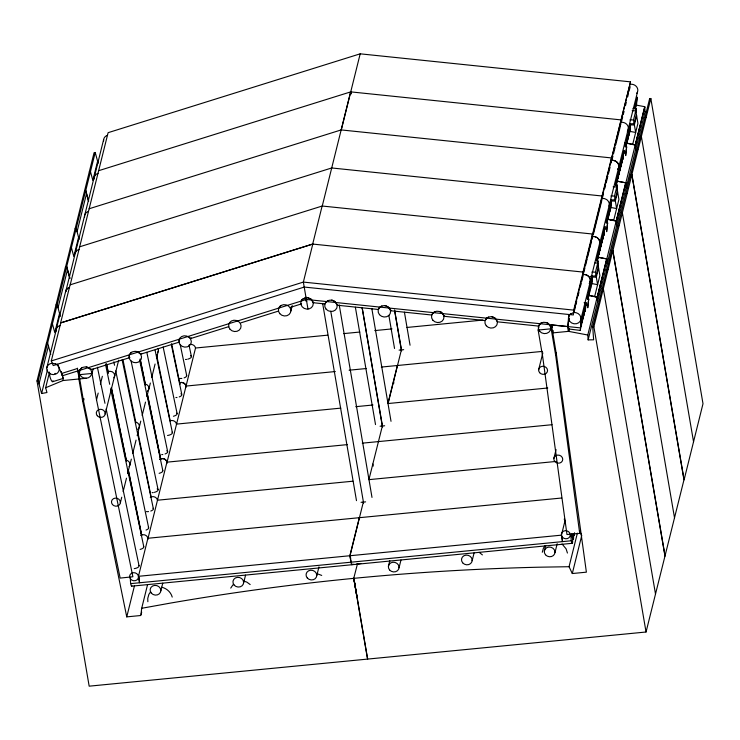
<?xml version="1.0" encoding="UTF-8"?>
<svg xmlns="http://www.w3.org/2000/svg" width="740" height="740" viewBox="0 0 740 740"><rect width="100%" height="100%" fill="white"/><g stroke="black" fill="none" stroke-linecap="round" stroke-linejoin="round"><path stroke-width="1.11" d="M587.819 299.2L587.912 294.899L587.162 298.969M597.143 261.174L597.236 256.873L596.486 260.943M604.043 231.01L603.951 235.311L604.922 226.422L603.008 239.113L603.035 234.034L602.702 235.07L601.12 246.725L601.139 241.638L600.815 242.683L599.224 254.329L599.863 246.485L600.196 245.439L600.177 250.527L601.759 238.872L602.082 237.836L602.064 242.924L603.979 230.223L603.951 232.934M606.717 223.119L606.809 218.818L606.06 222.888M623.071 154.91L622.978 159.211L623.949 150.331L622.035 163.022L622.053 157.935L621.73 158.98L620.148 170.626L620.166 165.547L619.833 166.583L618.252 178.238L618.89 170.385L619.223 169.349L619.204 174.437L620.786 162.781L621.11 161.736L621.091 166.824L623.006 154.133L622.581 155.002M625.744 147.019L625.837 142.718L625.087 146.797M635.198 108.983L635.29 104.673L634.541 108.752M580.327 330.419L581.908 318.764L582.241 317.719L582.213 322.807L583.804 311.151L584.128 310.115L584.11 315.203L586.024 302.503L585.386 310.356L585.053 311.392L585.072 306.314L583.166 319.005L583.185 313.917L582.852 314.963L581.27 326.608L581.298 321.53L580.965 322.566L580.327 330.419L568.524 328.949L567.885 326.581L568.736 314.482M587.791 305.232L587.782 307.775L588.744 298.886L587.791 305.232L586.006 305.046M606.689 229.15L606.68 231.694L607.642 222.805L606.689 229.15L604.913 228.965M625.716 153.051L625.707 155.594L626.669 146.705L625.716 153.051L623.94 152.865M350.945 93.869L350.612 91.88L322.261 206.007L70.059 284.863L60.615 322.908L312.687 244.061L583.148 272.079L573.704 310.115L573.352 314.963L304.205 287.055M582.676 276.927L583.148 272.079M585.248 310.976L585.821 302.919L584.091 302.734M592.13 238.891L592.472 234.053L583.018 272.089M592.259 238.872L592.601 234.034L611.499 157.953L611.157 162.791M604.154 234.895L604.728 226.829M611.286 162.781L611.629 157.944L630.526 81.853L360.186 53.826L108.114 132.673L70.189 284.854M620.731 124.736L621.073 119.899L350.732 91.871L98.54 170.727M623.182 158.795L623.755 150.738L623.459 154.817M637.491 91.991L599.567 244.172A6.281 5.643 14 0 0 592.426 236.467L630.526 81.853M553.27 330.66L552.715 332.898L568.699 331.344C567.145 331.539 568.422 318.459 568.903 321.012M587.81 298.553L588.855 291.098L588.837 296.176L589.16 295.14L589.798 287.286L588.087 299.571M597.134 260.517L598.179 253.061L598.16 258.149L598.484 257.113L599.123 249.26L597.541 260.915M606.707 222.463L607.753 215.007L607.734 220.095L608.067 219.059L609.649 207.404L609.825 212.075L611.536 199.791L610.898 207.644L610.565 208.68L610.593 203.602L608.678 216.293L608.706 211.205L608.373 212.251L607.115 222.86M625.735 146.372L626.78 138.917L626.762 143.995L627.095 142.959L628.676 131.304L628.852 135.975L630.563 123.7L629.925 131.544L629.592 132.59L629.62 127.502L627.705 140.193L627.724 135.106L627.4 136.151L626.142 146.761M635.188 108.327L636.234 100.871L636.206 105.959L636.539 104.914L637.177 97.07L635.466 109.354M636.021 112.314L636.123 108.669L632.996 108.345M616.041 185.583L617.206 176.971L617.179 182.049L617.512 181.013L618.15 173.16L616.438 185.444M147.528 584.785L141.692 608.289L140.85 615.504L126.753 616.873L82.658 401.145L78.866 378.991M569.032 320.503L569.31 318.329M597.716 266.807L598.068 260.859L597.596 262.756M615.514 184.843L616.263 180.773L616.189 185.611M616.744 190.717L617.095 184.76L616.476 187.701M635.373 112.739L636.123 108.669M631.803 174.621L683.973 479.825L646.048 632.006L89.17 686.174L37 380.971L46.453 342.935L47.712 342.713L85.636 190.531L88.532 201.151M46.574 342.916L65.481 266.835L66.609 266.622L69.791 278.305M49.543 372.091L45.649 387.751L46.953 392.533L41.606 393.504L38.138 380.767L47.582 342.722L50.764 354.404M88.661 201.132L85.766 190.522L95.219 152.477L94.082 152.681L65.601 266.825L66.739 266.613L69.921 278.296M38.998 383.949L48.452 345.904M58.025 307.849L67.479 269.813M77.052 231.759L86.506 193.714M59.551 313.427L54.788 332.584L52.401 323.815L51.273 324.028M78.579 237.337L73.815 256.484L71.428 247.724L70.3 247.928M97.606 161.237L92.842 180.384L90.456 171.625L89.327 171.837M56.129 329.781L65.583 291.736A6.281 5.643 14 0 1 69.468 287.471M46.805 367.808L56.259 329.772M94.054 177.6L65.703 291.726A6.281 5.643 14 0 1 69.588 287.462M94.183 177.591L103.637 139.546M41.606 393.504L47.443 370.009M304.334 287.046L53.252 365.551L51.291 360.935L60.736 322.899L312.807 244.052L303.363 282.088L307.979 309.098M45.649 387.751L63.011 380.536L79.125 378.963L77.432 368.159M79.125 378.963L79.652 376.827M83.213 398.906L82.658 401.145L83.5 401.062L84.055 398.823M92.01 373.45L78.995 374.718L83.5 401.062L120.167 578.088L132.886 576.756L96.515 399.794L92.01 373.45L93.129 368.983M96.515 399.794L98.189 393.088M100.409 384.134L102.351 376.299M105.182 413.975L114.626 375.929M114.756 375.92L118.65 360.25M120.361 502.793L121.749 497.197M123.136 491.601L126.475 478.179M127.585 473.702L129.815 464.748M129.935 464.739L131.332 459.142M132.719 453.546L136.049 440.124M137.168 435.647L140.776 421.097M142.163 415.501L145.503 402.079M146.89 396.483L148.842 388.648M148.962 388.639L150.359 383.043M151.746 377.456L155.076 364.025M156.473 358.428L158.416 350.594M126.753 616.873L134.532 585.543M139.24 577.459A4.486 0.722 84.4 0 0 139.555 582.769L138.454 576.312L147.907 538.267L561.688 498.011M148.028 538.258L166.935 462.167L347.458 444.611M167.055 462.158L195.536 348.022L327.672 335.164M141.127 614.385L141.682 612.147M160.802 591.001L162.754 583.176M290.848 311.198L292.235 305.601M312.687 244.061L322.131 206.016L592.601 234.034M341.288 129.907L360.186 53.826M306.046 297.795A6.281 5.643 14 0 1 312.835 305.75A6.281 5.643 14 0 1 302.151 306.786A6.281 5.643 14 0 1 306.046 297.795L306.092 297.61M243.617 582.954L245.56 575.119M316.729 575.84L318.959 566.886M359.325 517.704L349.881 555.74L350.982 562.206M363.331 502.09L350.002 555.731L351.111 562.187M382.358 425.99L368.909 479.649L556.323 461.418M397.38 365.505L387.936 403.55L547.776 388M388.056 403.541L401.385 349.9M357.485 563.797L353.739 578.347L367.539 659.09M388.398 566.313L389.786 560.726M399.036 567.83L400.978 559.995M472.157 560.716L474.099 552.882M580.548 530.025L579.716 533.383L566.97 534.53L542.633 356.403L538.137 330.059L538.97 326.701M538.665 369.676L542.836 352.897M579.716 533.383L555.657 355.135L551.152 328.791L551.707 326.553M555.657 355.135L556.212 352.897M568.524 317.525L569.079 315.286M569.125 329.115L568.57 331.354L587.791 335.017L588.143 339.882L593.637 339.808L592.712 326.821L630.637 174.64L631.932 174.612L684.102 479.807L703 403.726L650.83 98.522L649.665 98.54L630.767 174.621M568.699 331.344L569.254 329.106M569.763 314.583L573.528 312.548L582.981 274.512A6.281 5.643 14 0 1 589.391 277.204A6.281 5.643 14 0 1 589.401 283.512M583.795 272.459L584.905 267.982M585.46 265.743L587.125 259.028M587.68 256.789L589.355 250.074M589.909 247.835L591.574 241.129M574.194 311.605L575.304 307.128M575.859 304.889L576.691 301.532M578.079 295.935L578.911 292.587M580.308 286.99L581.14 283.633M581.696 281.394L582.805 276.917M593.369 234.404L601.703 200.836L602.046 195.998L331.714 167.962L79.642 246.809M602.258 198.597L603.377 194.121M604.765 188.524L605.598 185.167M606.153 182.928L607.817 176.222M608.382 173.983L610.047 167.268M611.841 160.543L612.951 156.066M613.506 153.828L615.171 147.112M615.726 144.883L620.453 125.856M621.563 121.379L622.682 116.911M623.237 114.672L624.07 111.315M625.457 105.718L626.29 102.361M627.687 96.764L628.519 93.407M629.074 91.168L630.184 86.7M589.993 282.227L599.437 244.191A6.281 5.643 14 0 0 592.296 236.476L582.852 274.522A6.281 5.643 14 0 1 589.262 277.223A6.281 5.643 14 0 1 589.271 283.531M580.669 320.263L590.113 282.218M592.055 283.605L597.606 284.66L595.469 272.154L597.735 263.024L595.015 262.978M611.083 207.515L616.633 208.56L614.496 196.054L616.762 186.924L613.136 186.859M629 131.211L635.66 132.46L633.523 119.954L635.79 110.824L632.163 110.769M598.355 266.65L596.088 275.779L590.428 276.335M617.382 190.559L615.116 199.689L610.583 200.133M636.409 114.46L634.143 123.589L629.611 124.033M598.586 267.973L596.311 277.102L592.87 277.149M617.613 191.873L615.338 201.003L610.75 201.067M636.64 115.782L634.365 124.912L629.777 124.977M553.853 458.495L556.073 449.55M632.728 144.263L637.926 123.33L635.79 110.824M587.791 335.017L606.652 258.889L597.809 257.224M606.717 259.278L597.263 297.323L588.171 295.223M588.143 339.882L607.041 263.801L606.818 258.917L625.679 182.789L616.836 181.124M597.3 297.785L602.027 278.166M624.958 142.792L635.318 145.133L644.771 107.087L645.095 111.611L626.197 187.692L625.846 182.817L644.707 106.69L635.864 105.034M616.327 221.686L621.054 202.076M635.355 145.586L640.082 125.976M607.17 263.792L626.068 187.701L625.744 183.187L616.291 221.223L608.326 219.345L616.272 220.871L616.614 225.746L618.816 225.719M646.048 632.006L593.878 326.803L612.776 250.712L664.946 555.916M665.075 555.907L612.905 250.703L650.83 98.522M544.326 551.152L545.713 545.556M554.963 552.66L557.183 543.715M562.215 536.315A4.486 0.722 84.4 0 0 562.529 541.625L561.429 535.159L565.046 520.618M567.885 326.581L551.476 324.916L556.499 355.052L586.385 572.168L572.298 573.537L569.051 566.711L577.385 533.142M572.298 573.537L581.742 535.492L579.892 531.598M444.444 315.73C443.639 316.637 442.215 311.54 440.032 311.503M179.228 339.216L179.45 342.046M542.3 552.244L543.428 548.173L545.13 545.639M313.436 302.743L324.999 303.946L325.924 302.188L328.449 300.394M331.677 299.959L334.563 301.272L337.385 305.232L378.381 309.477L379.315 307.72L381.84 305.935M444.167 316.295L485.163 320.55L487.207 317.821M491.85 316.572L494.82 317.932L497.558 321.835L538.554 326.081L540.598 323.352M390.998 310.449L388.038 306.86L385.068 305.5M551.772 327.025C550.671 328.366 549.598 323.204 546.814 322.575M87.755 367.401L90.965 369.399L91.853 369.158M135.984 351.306L140.748 353.831L141.627 353.581M189.042 337.218L191.003 338.439L191.41 338.014M301.976 299.811L301.236 301.06L303.132 298.692M150.599 591.806L148.888 594.331L147.76 598.401L147.852 601.694M230.741 588.096L233.017 584.73M81.631 367.826L79.689 370.287L79.578 372.96M131.415 352.249L129.472 354.719L129.176 356.819M279.683 306.61L280.765 305.537M390.776 310.763L431.772 315.018L432.706 313.261L435.231 311.466M486.809 318.182L488.622 317.007M540.2 323.713L542.013 322.538M89.087 208.773L341.159 129.925L611.629 157.944M51.291 360.935L303.363 282.088L573.704 310.115M77.339 368.539L62.04 373.33L63.27 380.508M63.298 378.381L62.456 375.754L306.332 299.46L580.336 327.875M52.762 381.692L62.41 378.667M91.686 369.519L129.907 357.559L129.232 357.189M141.47 353.942L178.59 342.324M191.244 338.374L228.762 326.636M240.898 322.844L278.416 311.105M290.552 307.313L301.587 303.853M84.508 190.735L85.766 190.522M75.055 228.78L76.192 228.567L79.115 239.325M56.027 304.88L57.165 304.667L60.366 316.415M37 380.971L38.138 380.767M141.692 608.289L171.282 602.943A2340.463 2104.985 14 0 1 353.739 578.347L357.041 596.912M621.739 158.369L622.248 158.304M603.22 234.395L602.712 234.469L603.008 236.717M584.313 310.486L583.814 310.55L584.11 312.798M54.797 373.496L55.491 373.423M343.758 333.601L359.844 332.038M374.782 330.586L392.024 328.902M406.963 327.45L482.795 320.078M128.788 357.661L129.121 357.624A6.281 5.643 14 0 0 138.306 362.138A6.281 5.643 14 0 0 139.398 352.934A6.281 5.643 14 0 0 129.472 354.719L129.121 357.624M79.347 373.2L79.689 370.296A6.281 5.643 14 0 1 89.614 368.511A6.281 5.643 14 0 1 88.523 377.705A6.281 5.643 14 0 1 79.347 373.2L79.004 373.228A4.394 0.703 84.4 0 1 78.607 373.598L77.589 369.824M538.137 330.059L551.152 328.791M79.966 378.88L86.478 378.251M399.091 350.122L403.679 349.668M335.331 371.545L185.962 386.077A4.486 4.033 14 0 0 179.746 382.71M349.123 370.204L366.485 368.511M381.294 367.068L542.291 351.407M340.825 408.129L176.508 424.113A4.486 4.033 14 0 0 170.292 420.755M355.755 406.676L372.997 405.002M380.064 426.212L384.652 425.768M362.267 443.168L551.985 424.714M352.814 481.213L157.481 500.212A4.486 4.033 14 0 0 150.276 497.363M361.037 502.312L365.625 501.868M138.454 576.312L561.429 535.159M130.527 577.69A4.486 0.722 84.4 0 0 130.749 583.629L571.345 540.764M131.581 586.173L572.177 543.308A4.486 0.722 84.4 0 0 572.288 536.962A4.486 0.722 84.4 0 0 570.984 536.315A4.486 0.722 84.4 0 0 572.177 543.308M569.051 566.711L538.637 567.21A2340.463 2104.985 14 0 0 353.868 578.338L356.921 596.921M645.095 111.611L647.297 111.574M644.975 117.429L646.14 117.419M637.843 149.619L635.641 149.647L635.299 144.781L626.253 143.06M626.068 187.701L628.39 187.664M625.948 193.529L627.113 193.51M621.184 212.676L622.349 212.658L674.519 517.861M611.61 250.731L612.905 250.703M608.086 269.61L606.92 269.628L607.077 271.858M602.157 288.776L603.331 288.757L655.492 593.961M592.712 326.821L593.878 326.803M629.897 119.899L633.523 119.954M610.87 195.989L614.496 196.054M591.843 272.089L595.469 272.154M608.151 219.308L613.701 220.353L618.899 199.43L616.762 186.924M597.587 301.846L597.245 296.971L594.673 296.453L599.872 275.521L597.735 263.024M616.799 181.097L625.846 182.817M597.772 257.196L606.818 258.917M588.198 295.251L597.245 296.971M307.72 297.619L310.698 298.969L313.316 302.493A4.477 0.472 -88.7 0 0 313.686 302.336M55.472 363.839L52.272 363.257A6.281 5.643 14 0 0 47.388 371.212A6.281 5.643 14 0 0 57.507 373.043A6.281 5.643 14 0 0 55.472 363.839L56.601 364.506M317.46 573.815L321.715 575.424M243.46 581.011L246.818 582.093L250.166 584.554M161.616 587.245C166.602 588.226 170.912 592.185 172.226 597.087M86.201 366.883L88.264 367.678M137.547 351.805L138.038 352.101M562.039 543.974L566.091 548.83L567.432 553.039M479.141 552.327L482.397 554.898M310.698 298.969L311.79 300.033M552.317 327.515L552.105 327.246A4.616 0.74 84.4 0 1 551.476 324.916M57.553 364.21L62.456 375.754L62.29 374.616M304.75 297.887L305.407 299.756A4.486 1.101 72.6 0 0 306.286 301.421M95.219 152.477L98.142 163.226M306.749 301.272L306.036 297.138M189.033 345.164L191.401 356.449M180.292 345.016L186.674 375.467M171.412 344.877L181.827 394.503A4.486 1.794 -11.8 0 1 179.256 396.908M163.142 346.977L177.101 413.521M155.104 350.214L172.374 432.539M146.825 352.314L167.647 451.567M139.61 360.075L162.8 470.594M131.1 361.046L158.073 489.621M122.119 359.769L153.347 508.639M113.84 361.869L114.552 365.255M115.736 370.897L148.62 527.657M105.441 363.988L109.696 384.291M110.649 388.805L143.773 546.693M97.403 367.225L104.969 403.309M106.153 408.952L139.046 565.712M171.588 343.684L180.051 384.254M156.575 354.682L170.246 421.18M140.174 358.909L145.503 384.828M147.362 393.846L160.793 459.216M140.286 360.047L145.373 384.846M147.232 393.865L160.663 459.235M122.96 359.769L135.929 422.882M137.779 431.901L151.219 497.271M106.56 363.997L108.41 373.016M111.425 387.668L126.475 460.928M128.335 469.946L141.766 535.316M106.431 364.006L108.281 373.025M111.296 387.677L126.355 460.937M128.205 469.956L141.636 535.325M622.756 155.659L622.978 156.834M644.707 106.69L644.845 107.541M693.547 441.771L641.377 136.567L640.211 136.585L640.377 138.815M625.679 182.789L625.818 183.64M606.652 258.889L606.791 259.74M404.429 312.197L410.053 345.219M394.577 310.005L401.654 350.899M394.577 310.393L401.367 350.251M350.732 91.871L351.075 93.85M388.87 315.434L394.54 348.466M393.504 381.109L393.856 383.154M371.832 308.571L391.025 421.319M362.138 307.655L382.626 426.999M362.175 307.905L382.339 426.351M355.376 307.23L375.513 424.566M372.904 464.036L373.256 466.08M339.235 304.945L371.998 497.419M330.734 311.114L363.599 503.089M322.668 303.585L356.486 500.656M353.868 578.338L367.669 659.081M649.665 98.54L649.822 100.705M630.637 174.64L630.795 176.804M84.573 217.125A6.281 5.643 14 0 1 88.495 211.381M94.156 179.071A6.281 5.643 14 0 1 98.069 173.327M75.156 253.681A6.281 5.643 14 0 1 79.041 249.417M62.456 375.754A4.486 1.101 72.6 0 1 61.272 371.471M53.012 380.702A4.486 1.101 72.6 0 1 50.838 379.38A4.486 1.101 72.6 0 1 49.858 373.275M56.101 331.261A6.281 5.643 14 0 1 60.014 325.517M569.06 328.819A4.394 0.703 84.4 0 1 568.727 329.217M573.528 312.548A6.281 5.643 14 0 1 580.918 319.31A6.281 5.643 14 0 1 571.761 323.019A6.281 5.643 14 0 1 570.633 313.723M601.879 198.431A6.281 5.643 14 0 1 609.02 206.136M611.453 160.376A6.281 5.643 14 0 1 617.863 163.068A6.281 5.643 14 0 1 617.872 169.377M620.906 122.331A6.281 5.643 14 0 1 627.317 125.023A6.281 5.643 14 0 1 627.326 131.332M138.722 565.314A4.486 1.794 -11.8 0 1 134.227 568.653M131.914 585.756A4.486 0.722 84.4 0 1 130.749 583.629M352.147 564.333A4.486 0.722 84.4 0 1 350.815 561.096M350.631 558.793A4.486 0.722 84.4 0 1 350.621 557.757M140.702 535.409A4.486 4.033 14 0 1 147.935 539.331M143.449 546.287A4.486 1.794 -11.8 0 1 140.101 549.422M125.976 460.095A4.486 4.033 14 0 1 129.112 466.653M107.522 372.007A4.486 4.033 14 0 1 113.923 377.835M354.072 564.305A17.039 6.91 -10.2 0 1 351.972 564.343M574.527 532.763A4.486 0.722 84.4 0 1 573.426 534.141M573.398 534.271A4.486 0.722 84.4 0 1 573.121 539.506A4.486 0.722 84.4 0 1 571.937 533.549M565.268 520.34A4.486 1.85 -7.5 0 1 564.583 518.574M360.805 563.482A17.039 6.947 -9.2 0 1 356.403 564.12M148.296 527.259A4.486 1.794 -11.8 0 1 146.048 530.062M153.023 508.232A4.486 1.794 -11.8 0 1 150.775 511.044M148.527 511.58A4.486 1.794 -11.8 0 1 146.4 511.608M135.429 422.05A4.486 4.033 14 0 1 137.751 429.348M611.323 160.386A6.281 5.643 14 0 1 617.743 163.078A6.281 5.643 14 0 1 617.743 169.386M157.148 488.909A4.486 1.794 -11.8 0 1 154.401 492.35M153.254 492.562A4.486 1.794 -11.8 0 1 152.135 492.646M159.729 459.318A4.486 4.033 14 0 1 166.935 462.167M162.476 470.196A4.486 1.794 -11.8 0 1 159.128 473.332M145.003 383.995A4.486 4.033 14 0 1 147.334 391.293M166.731 450.854A4.486 1.794 -11.8 0 1 165.076 453.971M162.828 454.508A4.486 1.794 -11.8 0 1 161.709 454.591M159.849 459.309A4.486 4.033 14 0 1 167.083 463.221M172.05 432.142A4.486 1.794 -11.8 0 1 167.554 435.49M158.055 348.512A4.486 4.033 14 0 1 157.583 352.518M176.777 413.124A4.486 1.794 -11.8 0 1 173.428 416.25M176.999 397.445A4.486 1.794 -11.8 0 1 175.889 397.528M180.902 393.791A4.486 1.794 -11.8 0 1 181.504 394.096M103.6 141.026A6.281 5.643 14 0 1 107.522 135.281M630.351 84.286A6.281 5.643 14 0 1 636.761 86.987A6.281 5.643 14 0 1 636.77 93.296M186.351 375.069A4.486 1.794 -11.8 0 1 184.103 377.872M181.855 378.408A4.486 1.794 -11.8 0 1 179.728 378.436M179.876 382.7A4.486 4.033 14 0 1 186.11 387.122M189.32 344.664A4.486 4.033 14 0 1 195.536 348.022M190.485 355.736A4.486 1.794 -11.8 0 1 187.729 359.178M186.582 359.39A4.486 1.794 -11.8 0 1 185.463 359.474M589.604 290.82L589.651 292.383L591.565 279.692L591.538 284.78L591.87 283.735L592.509 275.891L590.927 287.546L590.594 288.582L590.622 283.494L589.604 290.82M279.785 313.658A6.281 5.643 14 0 0 290.459 312.613A6.281 5.643 14 0 0 283.67 304.658A6.281 5.643 14 0 0 279.785 313.658M180.218 344.803A6.281 5.643 14 0 0 190.901 343.758A6.281 5.643 14 0 0 184.112 335.803A6.281 5.643 14 0 0 180.218 344.803M230.001 329.226A6.281 5.643 14 0 0 240.676 328.19A6.281 5.643 14 0 0 233.886 320.235A6.281 5.643 14 0 0 230.001 329.226M379.49 314.685A6.281 5.643 14 0 0 390.174 313.649A6.281 5.643 14 0 0 383.385 305.685A6.281 5.643 14 0 0 379.49 314.685M486.273 325.757A6.281 5.643 14 0 0 496.956 324.721A6.281 5.643 14 0 0 490.167 316.757A6.281 5.643 14 0 0 486.273 325.757M432.882 320.226A6.281 5.643 14 0 0 443.565 319.18A6.281 5.643 14 0 0 436.776 311.226A6.281 5.643 14 0 0 432.882 320.226M326.1 309.154A6.281 5.643 14 0 0 336.783 308.108A6.281 5.643 14 0 0 329.994 300.153A6.281 5.643 14 0 0 326.1 309.154M539.663 331.298A6.281 5.643 14 0 0 550.338 330.253A6.281 5.643 14 0 0 543.548 322.298A6.281 5.643 14 0 0 539.663 331.298M130.582 579.124A4.486 4.033 14 0 0 138.204 578.384A4.486 4.033 14 0 0 133.357 572.695A4.486 4.033 14 0 0 130.582 579.124M112.462 504.551A4.486 4.033 14 0 0 120.084 503.81A4.486 4.033 14 0 0 115.237 498.122A4.486 4.033 14 0 0 112.462 504.551M97.273 415.732A4.486 4.033 14 0 0 104.904 414.992A4.486 4.033 14 0 0 100.057 409.303A4.486 4.033 14 0 0 97.273 415.732M234.127 585.062A5.384 4.838 14 0 0 243.284 584.165A5.384 4.838 14 0 0 237.466 577.348A5.384 4.838 14 0 0 234.127 585.062M307.248 577.949A5.384 4.838 14 0 0 316.406 577.061A5.384 4.838 14 0 0 310.587 570.235A5.384 4.838 14 0 0 307.248 577.949M151.321 593.119A5.384 4.838 14 0 0 160.478 592.222A5.384 4.838 14 0 0 154.66 585.405A5.384 4.838 14 0 0 151.321 593.119M562.363 537.12A4.486 4.033 14 0 0 569.994 536.38A4.486 4.033 14 0 0 565.147 530.7A4.486 4.033 14 0 0 562.363 537.12M554.815 461.519A4.486 4.033 14 0 0 562.446 460.779A4.486 4.033 14 0 0 557.59 455.091A4.486 4.033 14 0 0 554.815 461.519M539.636 372.701A4.486 4.033 14 0 0 547.258 371.961A4.486 4.033 14 0 0 542.411 366.272A4.486 4.033 14 0 0 539.636 372.701M462.667 562.826A5.384 4.838 14 0 0 471.824 561.938A5.384 4.838 14 0 0 466.006 555.12A5.384 4.838 14 0 0 462.667 562.826M389.555 569.939A5.384 4.838 14 0 0 398.712 569.051A5.384 4.838 14 0 0 392.885 562.234A5.384 4.838 14 0 0 389.555 569.939M545.482 554.769A5.384 4.838 14 0 0 554.63 553.881A5.384 4.838 14 0 0 548.812 547.063A5.384 4.838 14 0 0 545.482 554.769"/></g></svg>
